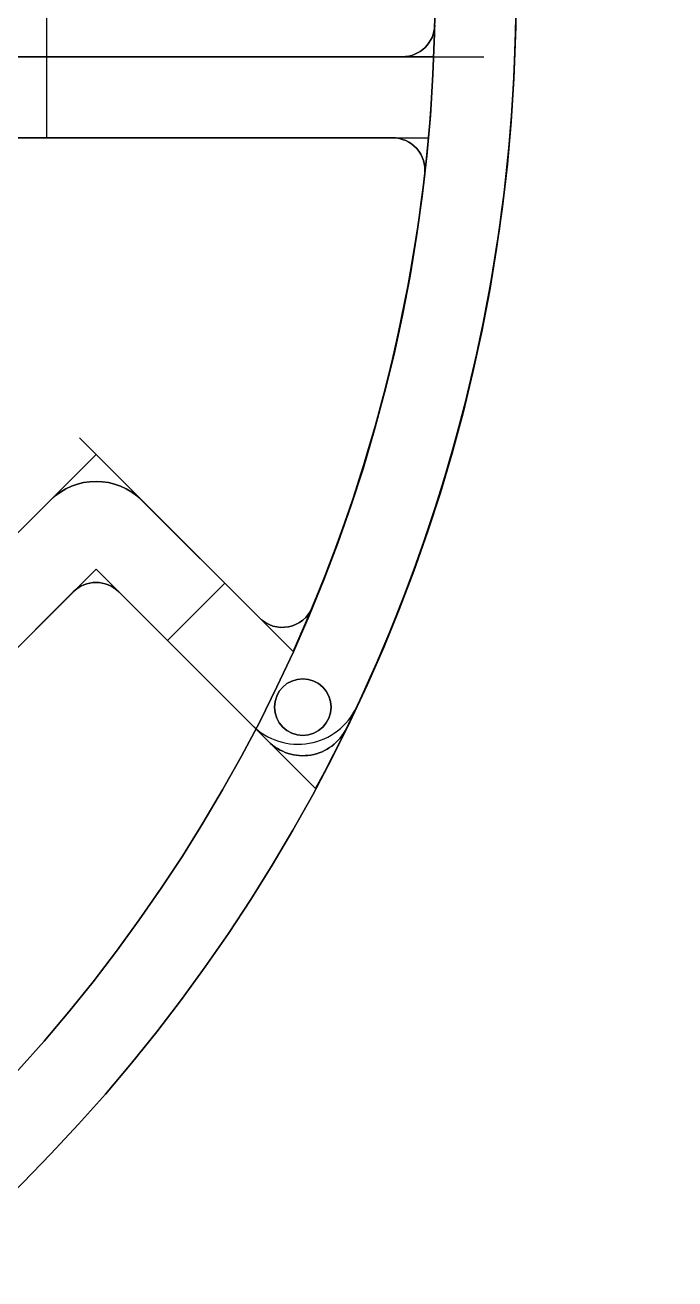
# Model space of a CAD drawing. Header units: centimetres. Extents: x -37.1 to 37.2, y -37.2 to 37.1.
# Drawn here: x 7.37 to 11.38, y -7.95 to -0.2 of the extents above; entities that cross this region are included whole.
import ezdxf

# ---------------------------------------------------------------- set-up
doc = ezdxf.new("R2010")
doc.units = ezdxf.units.CM
doc.header["$MEASUREMENT"] = 0
for name, color, linetype in [('IO基板 v3_Sketch1', 7, 'Continuous'), ('IO基板 v3_Sketch11', 7, 'Continuous'), ('IO基板 v3_Sketch12', 7, 'Continuous'), ('IO基板 v3_Sketch13', 7, 'Continuous'), ('IO基板 v3_Sketch14', 7, 'Continuous'), ('IO基板 v3_Sketch15', 7, 'Continuous'), ('IO基板 v3_Sketch17', 7, 'Continuous'), ('IO基板 v3_Sketch18', 7, 'Continuous'), ('IO基板 v3_Sketch19', 7, 'Continuous'), ('IO基板 v3_Sketch20', 7, 'Continuous'), ('IO基板 v3_Sketch21', 7, 'Continuous'), ('IO基板 v3_Sketch22', 7, 'Continuous'), ('IO基板 v3_Sketch24', 7, 'Continuous'), ('IO基板 v3_Sketch25', 7, 'Continuous'), ('IO基板 v3_Sketch26', 7, 'Continuous'), ('IO基板 v3_Sketch27', 7, 'Continuous'), ('IO基板 v3_Sketch28', 7, 'Continuous'), ('IO基板 v3_Sketch29', 7, 'Continuous'), ('IO基板 v3_Sketch30', 7, 'Continuous'), ('IO基板 v3_Sketch31', 7, 'Continuous'), ('IO基板 v3_Sketch32', 7, 'Continuous'), ('IO基板 v3_Sketch33', 7, 'Continuous'), ('IO基板 v3_Sketch34', 7, 'Continuous'), ('IO基板 v3_Sketch35', 7, 'Continuous'), ('IO基板 v3_Sketch36', 7, 'Continuous'), ('IO基板 v3_Sketch38', 7, 'Continuous'), ('IO基板 v3_Sketch39', 7, 'Continuous'), ('IO基板 v3_Sketch40', 7, 'Continuous'), ('IO基板 v3_Sketch41', 7, 'Continuous'), ('IO基板 v3_Sketch42', 7, 'Continuous'), ('IO基板 v3_Sketch43', 7, 'Continuous'), ('IO基板 v3_Sketch44', 7, 'Continuous'), ('IO基板 v3_Sketch45', 7, 'Continuous'), ('IO基板 v3_Sketch46', 7, 'Continuous'), ('IO基板 v3_Sketch47', 7, 'Continuous'), ('IO基板 v3_Sketch48', 7, 'Continuous'), ('IO基板 v3_Sketch49', 7, 'Continuous'), ('IO基板 v3_Sketch50', 7, 'Continuous'), ('IO基板 v3_Sketch51', 7, 'Continuous'), ('IO基板 v3_Sketch55', 7, 'Continuous'), ('IO基板 v3_Sketch56', 7, 'Continuous'), ('IO基板 v3_Sketch57', 7, 'Continuous'), ('IO基板 v3_Sketch58', 7, 'Continuous'), ('IO基板 v3_Sketch59', 7, 'Continuous'), ('IO基板 v3_Sketch63', 7, 'Continuous'), ('IO基板 v3_Sketch64', 7, 'Continuous'), ('IO基板 v3_Sketch66', 7, 'Continuous'), ('IO基板 v3_Sketch68', 7, 'Continuous'), ('IO基板 v3_Sketch69', 7, 'Continuous'), ('IO基板 v3_Sketch71', 7, 'Continuous')]:
    doc.layers.add(name, color=color, linetype=linetype)

msp = doc.modelspace()

# ---------------------------------------------------------------- linework, layer by layer
at = {"layer": 'IO基板 v3_Sketch1'}
msp.add_circle((0, 0), 10.4, dxfattribs=at)
at = {"layer": 'IO基板 v3_Sketch11'}
for p, q in [((5.6851, -5.6851), (7.8065, -3.5638)), ((7.8065, -3.5638), (9.1626, -4.92))]:
    msp.add_line(p, q, dxfattribs=at)
at = {"layer": 'IO基板 v3_Sketch11', "extrusion": (0, 0, -1)}
msp.add_circle((0, 0), 10.4, dxfattribs=at)
at = {"layer": 'IO基板 v3_Sketch12'}
for p, q in [((3.5638, -7.8065, 0.3), (7.8065, -3.5638, 0.3)), ((7.8065, -3.5638, 0.3), (9.1626, -4.92, 0.3))]:
    msp.add_line(p, q, dxfattribs=at)
msp.add_arc((0, 0, 0.3), 10.4, 331.76587, 13.23413, dxfattribs=at)
at = {"layer": 'IO基板 v3_Sketch13'}
for p, q in [((3.5638, -7.8065, 0.3), (7.8065, -3.5638, 0.3)), ((7.8065, -3.5638, 0.3), (9.1626, -4.92, 0.3))]:
    msp.add_line(p, q, dxfattribs=at)
msp.add_arc((0, 0, 0.3), 10.4, 331.76587, 13.23413, dxfattribs=at)
at = {"layer": 'IO基板 v3_Sketch14'}
for p, q in [((3.5638, -7.8065, 0.3), (7.8065, -3.5638, 0.3)), ((7.8065, -3.5638, 0.3), (9.1626, -4.92, 0.3))]:
    msp.add_line(p, q, dxfattribs=at)
msp.add_arc((0, 0, 0.3), 10.4, 331.76587, 13.23413, dxfattribs=at)
at = {"layer": 'IO基板 v3_Sketch15'}
for p, q in [((3.5638, -7.8065, 0.3), (7.8065, -3.5638, 0.3)), ((7.8065, -3.5638, 0.3), (9.1626, -4.92, 0.3))]:
    msp.add_line(p, q, dxfattribs=at)
msp.add_arc((0, 0, 0.3), 10.4, 331.76587, 13.23413, dxfattribs=at)
at = {"layer": 'IO基板 v3_Sketch17'}
for p, q in [((3.5638, -7.8065, 0.3), (7.8065, -3.5638, 0.3)), ((7.8065, -3.5638, 0.3), (9.1626, -4.92, 0.3))]:
    msp.add_line(p, q, dxfattribs=at)
msp.add_arc((0, 0, 0.3), 10.4, 331.76587, 13.23413, dxfattribs=at)
at = {"layer": 'IO基板 v3_Sketch18'}
for p, q in [((3.5638, -7.8065, 0.3), (7.8065, -3.5638, 0.3)), ((7.8065, -3.5638, 0.3), (9.1626, -4.92, 0.3))]:
    msp.add_line(p, q, dxfattribs=at)
msp.add_circle((0, 0, 0.3), 37.15, dxfattribs=at)
msp.add_arc((0, 0, 0.3), 10.4, 331.76587, 13.23413, dxfattribs=at)
at = {"layer": 'IO基板 v3_Sketch19'}
for p, q in [((3.5638, -7.8065, 0.3), (7.8065, -3.5638, 0.3)), ((7.8065, -3.5638, 0.3), (9.1626, -4.92, 0.3))]:
    msp.add_line(p, q, dxfattribs=at)
msp.add_arc((0, 0, 0.3), 10.4, 331.76587, 13.23413, dxfattribs=at)
at = {"layer": 'IO基板 v3_Sketch20'}
for p, q in [((3.5638, -7.8065, 0.3), (7.8065, -3.5638, 0.3)), ((7.8065, -3.5638, 0.3), (9.1626, -4.92, 0.3))]:
    msp.add_line(p, q, dxfattribs=at)
msp.add_arc((0, 0, 0.3), 10.4, 331.76587, 13.23413, dxfattribs=at)
at = {"layer": 'IO基板 v3_Sketch21'}
for p, q in [((3.5638, -7.8065, 0.3), (7.8065, -3.5638, 0.3)), ((7.8065, -3.5638, 0.3), (9.1626, -4.92, 0.3))]:
    msp.add_line(p, q, dxfattribs=at)
msp.add_arc((0, 0, 0.3), 10.4, 331.76587, 13.23413, dxfattribs=at)
at = {"layer": 'IO基板 v3_Sketch22'}
for p, q in [((7.5, 0, 0.3), (7.5, -0.4, 0.3)), ((7.5, -0.4, 0.3), (4.4822, -0.4, 0.3)), ((7.5, -0.4, 0.3), (10.2, -0.4, 0.3)), ((3.5638, -7.8065, 0.3), (7.8065, -3.5638, 0.3)), ((7.8065, -3.5638, 0.3), (9.1626, -4.92, 0.3))]:
    msp.add_line(p, q, dxfattribs=at)
msp.add_circle((0, 0, 0.3), 9.9, dxfattribs=at)
msp.add_arc((0, 0, 0.3), 10.4, 331.76587, 13.23413, dxfattribs=at)
at = {"layer": 'IO基板 v3_Sketch24'}
for p, q in [((9.8919, -0.4, 0.3), (4.4822, -0.4, 0.3)), ((3.5638, -7.8065, 0.3), (7.8065, -3.5638, 0.3)), ((7.8065, -3.5638, 0.3), (9.1626, -4.92, 0.3))]:
    msp.add_line(p, q, dxfattribs=at)
for radius, start, end in [(10.4, 331.76587, 13.23413), (9.9, 357.68439, 2.31561)]:
    msp.add_arc((0, 0, 0.3), radius, start, end, dxfattribs=at)
at = {"layer": 'IO基板 v3_Sketch25'}
for p, q in [((9.8919, -0.4, 0.3), (4.4822, -0.4, 0.3)), ((3.5638, -7.8065, 0.3), (7.8065, -3.5638, 0.3)), ((7.8065, -3.5638, 0.3), (9.1626, -4.92, 0.3))]:
    msp.add_line(p, q, dxfattribs=at)
for radius, start, end in [(10.4, 331.76587, 13.23413), (9.9, 357.68439, 2.31561)]:
    msp.add_arc((0, 0, 0.3), radius, start, end, dxfattribs=at)
at = {"layer": 'IO基板 v3_Sketch26'}
for p, q in [((9.8919, -0.4, 0.3), (4.4822, -0.4, 0.3)), ((3.5638, -7.8065, 0.3), (7.8065, -3.5638, 0.3)), ((7.8065, -3.5638, 0.3), (9.1626, -4.92, 0.3))]:
    msp.add_line(p, q, dxfattribs=at)
for radius, start, end in [(10.4, 331.76587, 13.23413), (9.9, 357.68439, 2.31561)]:
    msp.add_arc((0, 0, 0.3), radius, start, end, dxfattribs=at)
at = {"layer": 'IO基板 v3_Sketch27'}
for p, q in [((9.8919, -0.4, 0.3), (4.4822, -0.4, 0.3)), ((3.5638, -7.8065, 0.3), (7.8065, -3.5638, 0.3)), ((7.8065, -3.5638, 0.3), (9.1626, -4.92, 0.3))]:
    msp.add_line(p, q, dxfattribs=at)
msp.add_circle((0, 0, 0.3), 9.9, dxfattribs=at)
for radius, start, end in [(10.4, 331.76587, 13.23413), (9.9, 357.68439, 2.31561)]:
    msp.add_arc((0, 0, 0.3), radius, start, end, dxfattribs=at)
at = {"layer": 'IO基板 v3_Sketch28'}
for p, q in [((9.8919, -0.4, 0.3), (4.4822, -0.4, 0.3)), ((7.5, -0.4, 0.3), (7.5, -0.9, 0.3)), ((7.5, -0.9, 0.3), (4.9183, -0.9, 0.3)), ((7.5, -0.9, 0.3), (9.859, -0.9, 0.3)), ((8.6017, -3.6519, 0.3), (7.7034, -2.7536, 0.3)), ((6.1624, -4.5007, 0.3), (7.799, -2.8642, 0.3)), ((7.799, -2.8642, 0.3), (7.8065, -2.8567, 0.3)), ((3.5638, -7.8065, 0.3), (7.8065, -3.5638, 0.3)), ((7.8065, -3.5638, 0.3), (9.1626, -4.92, 0.3)), ((8.2481, -4.0055, 0.3), (8.6017, -3.6519, 0.3)), ((8.6017, -3.6519, 0.3), (9.0232, -4.0734, 0.3))]:
    msp.add_line(p, q, dxfattribs=at)
msp.add_circle((0, 0, 0.3), 9.9, dxfattribs=at)
for radius, start, end in [(10.4, 331.76587, 13.23413), (9.9, 357.68439, 2.31561)]:
    msp.add_arc((0, 0, 0.3), radius, start, end, dxfattribs=at)
at = {"layer": 'IO基板 v3_Sketch29'}
for p, q in [((9.8919, -0.4, 0.3), (4.4822, -0.4, 0.3)), ((4.9183, -0.9, 0.3), (9.859, -0.9, 0.3)), ((7.8065, -2.8567, 0.3), (6.516, -4.1472, 0.3)), ((9.0232, -4.0734, 0.3), (7.8065, -2.8567, 0.3)), ((3.5638, -7.8065, 0.3), (7.8065, -3.5638, 0.3)), ((7.8065, -3.5638, 0.3), (9.1626, -4.92, 0.3))]:
    msp.add_line(p, q, dxfattribs=at)
for radius, start, end in [(10.4, 331.76587, 13.23413), (9.9, 357.68439, 2.31561), (9.9, 335.70371, 354.78409)]:
    msp.add_arc((0, 0, 0.3), radius, start, end, dxfattribs=at)
at = {"layer": 'IO基板 v3_Sketch30'}
for p, q in [((9.6979, -0.4, 0.3), (4.6615, -0.4, 0.3)), ((5.0823, -0.9, 0.3), (9.6374, -0.9, 0.3)), ((7.5236, -3.1396, 0.3), (6.6574, -4.0058, 0.3)), ((8.8152, -3.8655, 0.3), (8.0893, -3.1396, 0.3)), ((3.7052, -7.665, 0.3), (7.665, -3.7052, 0.3)), ((7.9479, -3.7052, 0.3), (8.7711, -4.5285, 0.3))]:
    msp.add_line(p, q, dxfattribs=at)
for centre, radius, start, end in [((0, 0, 0.3), 10.4, 334.87687, 10.12313), ((9.6979, -0.2, 0.3), 0.2, 270, 358.81856), ((9.6374, -1.1, 0.3), 0.2, 353.48853, 90), ((0, 0, 0.3), 9.9, 337.42311, 353.48853), ((7.8065, -3.4224, 0.3), 0.4, 45, 135), ((7.8065, -3.8467, 0.3), 0.2, 45, 135), ((8.9566, -3.7241, 0.3), 0.2, 225, 337.42311), ((9.054, -4.2456, 0.3), 0.4, 225, 334.87687)]:
    msp.add_arc(centre, radius, start, end, dxfattribs=at)
at = {"layer": 'IO基板 v3_Sketch31'}
for p, q in [((9.6979, -0.4, 0.3), (4.6615, -0.4, 0.3)), ((5.0823, -0.9, 0.3), (9.6374, -0.9, 0.3)), ((7.5236, -3.1396, 0.3), (6.6574, -4.0058, 0.3)), ((8.8152, -3.8655, 0.3), (8.0893, -3.1396, 0.3)), ((3.7052, -7.665, 0.3), (7.665, -3.7052, 0.3)), ((7.9479, -3.7052, 0.3), (8.8711, -4.6285, 0.3))]:
    msp.add_line(p, q, dxfattribs=at)
msp.add_circle((9.0833, -4.4164, 0.3), 0.175, dxfattribs=at)
for centre, radius, start, end in [((0, 0, 0.3), 10.4, 334.07058, 10.92942), ((9.6979, -0.2, 0.3), 0.2, 270, 358.81856), ((9.6374, -1.1, 0.3), 0.2, 353.48853, 90), ((0, 0, 0.3), 9.9, 337.42311, 353.48853), ((7.8065, -3.4224, 0.3), 0.4, 45, 135), ((7.8065, -3.8467, 0.3), 0.2, 45, 135), ((8.9566, -3.7241, 0.3), 0.2, 225, 337.42311), ((9.0833, -4.4164, 0.3), 0.3, 225, 334.07058)]:
    msp.add_arc(centre, radius, start, end, dxfattribs=at)
at = {"layer": 'IO基板 v3_Sketch32'}
for p, q in [((9.6979, -0.4, 0.3), (4.6615, -0.4, 0.3)), ((5.0823, -0.9, 0.3), (9.6374, -0.9, 0.3)), ((7.5236, -3.1396, 0.3), (6.6574, -4.0058, 0.3)), ((8.8152, -3.8655, 0.3), (8.0893, -3.1396, 0.3)), ((3.7052, -7.665, 0.3), (7.665, -3.7052, 0.3)), ((7.9479, -3.7052, 0.3), (8.8711, -4.6285, 0.3))]:
    msp.add_line(p, q, dxfattribs=at)
msp.add_circle((9.0833, -4.4164, 0.3), 0.175, dxfattribs=at)
for centre, radius, start, end in [((0, 0, 0.3), 10.4, 334.07058, 10.92942), ((9.6979, -0.2, 0.3), 0.2, 270, 358.81856), ((9.6374, -1.1, 0.3), 0.2, 353.48853, 90), ((0, 0, 0.3), 9.9, 337.42311, 353.48853), ((7.8065, -3.4224, 0.3), 0.4, 45, 135), ((7.8065, -3.8467, 0.3), 0.2, 45, 135), ((8.9566, -3.7241, 0.3), 0.2, 225, 337.42311), ((9.0833, -4.4164, 0.3), 0.3, 225, 334.07058)]:
    msp.add_arc(centre, radius, start, end, dxfattribs=at)
at = {"layer": 'IO基板 v3_Sketch33'}
for p, q in [((9.6979, -0.4, 0.3), (4.6615, -0.4, 0.3)), ((5.0823, -0.9, 0.3), (9.6374, -0.9, 0.3)), ((7.5236, -3.1396, 0.3), (6.516, -4.1472, 0.3)), ((8.8152, -3.8655, 0.3), (8.0893, -3.1396, 0.3)), ((3.7052, -7.665, 0.3), (7.665, -3.7052, 0.3)), ((7.9479, -3.7052, 0.3), (8.8711, -4.6285, 0.3))]:
    msp.add_line(p, q, dxfattribs=at)
msp.add_circle((9.0833, -4.4164, 0.3), 0.175, dxfattribs=at)
for centre, radius, start, end in [((0, 0, 0.3), 10.4, 334.07058, 10.92942), ((9.6979, -0.2, 0.3), 0.2, 270, 358.81856), ((9.6374, -1.1, 0.3), 0.2, 353.48853, 90), ((0, 0, 0.3), 9.9, 337.42311, 353.48853), ((7.8065, -3.4224, 0.3), 0.4, 45, 135), ((7.8065, -3.8467, 0.3), 0.2, 45, 135), ((8.9566, -3.7241, 0.3), 0.2, 225, 337.42311), ((9.0833, -4.4164, 0.3), 0.3, 225, 334.07058)]:
    msp.add_arc(centre, radius, start, end, dxfattribs=at)
at = {"layer": 'IO基板 v3_Sketch34'}
for p, q in [((9.6979, -0.4, 0.3), (4.6615, -0.4, 0.3)), ((5.0823, -0.9, 0.3), (9.6374, -0.9, 0.3)), ((7.5236, -3.1396, 0.3), (6.7458, -3.9174, 0.3)), ((8.8152, -3.8655, 0.3), (8.0893, -3.1396, 0.3)), ((3.7052, -7.665, 0.3), (7.665, -3.7052, 0.3)), ((7.9479, -3.7052, 0.3), (8.8711, -4.6285, 0.3))]:
    msp.add_line(p, q, dxfattribs=at)
msp.add_circle((9.0833, -4.4164, 0.3), 0.175, dxfattribs=at)
for centre, radius, start, end in [((0, 0, 0.3), 10.4, 334.07058, 10.92942), ((9.6979, -0.2, 0.3), 0.2, 270, 358.81856), ((9.6374, -1.1, 0.3), 0.2, 353.48853, 90), ((0, 0, 0.3), 9.9, 337.42311, 353.48853), ((7.8065, -3.4224, 0.3), 0.4, 45, 135), ((7.8065, -3.8467, 0.3), 0.2, 45, 135), ((8.9566, -3.7241, 0.3), 0.2, 225, 337.42311), ((9.0833, -4.4164, 0.3), 0.3, 225, 334.07058)]:
    msp.add_arc(centre, radius, start, end, dxfattribs=at)
at = {"layer": 'IO基板 v3_Sketch35'}
for p, q in [((9.6979, -0.4, 0.3), (4.6615, -0.4, 0.3)), ((5.0823, -0.9, 0.3), (9.6374, -0.9, 0.3)), ((7.5236, -3.1396, 0.3), (6.7458, -3.9174, 0.3)), ((8.8152, -3.8655, 0.3), (8.0893, -3.1396, 0.3)), ((3.7052, -7.665, 0.3), (7.665, -3.7052, 0.3)), ((7.9479, -3.7052, 0.3), (8.8711, -4.6285, 0.3))]:
    msp.add_line(p, q, dxfattribs=at)
msp.add_circle((9.0833, -4.4164, 0.3), 0.175, dxfattribs=at)
for centre, radius, start, end in [((0, 0, 0.3), 10.4, 334.07058, 10.92942), ((9.6979, -0.2, 0.3), 0.2, 270, 358.81856), ((9.6374, -1.1, 0.3), 0.2, 353.48853, 90), ((0, 0, 0.3), 9.9, 337.42311, 353.48853), ((7.8065, -3.4224, 0.3), 0.4, 45, 135), ((7.8065, -3.8467, 0.3), 0.2, 45, 135), ((8.9566, -3.7241, 0.3), 0.2, 225, 337.42311), ((9.0833, -4.4164, 0.3), 0.3, 225, 334.07058)]:
    msp.add_arc(centre, radius, start, end, dxfattribs=at)
at = {"layer": 'IO基板 v3_Sketch36'}
for p, q in [((9.6979, -0.4, 0.3), (4.6615, -0.4, 0.3)), ((5.0823, -0.9, 0.3), (9.6374, -0.9, 0.3)), ((7.5236, -3.1396, 0.3), (6.7458, -3.9174, 0.3)), ((8.8152, -3.8655, 0.3), (8.0893, -3.1396, 0.3)), ((3.7052, -7.665, 0.3), (7.665, -3.7052, 0.3)), ((7.9479, -3.7052, 0.3), (8.8711, -4.6285, 0.3))]:
    msp.add_line(p, q, dxfattribs=at)
msp.add_circle((9.0833, -4.4164, 0.3), 0.175, dxfattribs=at)
for centre, radius, start, end in [((0, 0, 0.3), 10.4, 334.07058, 10.92942), ((9.6979, -0.2, 0.3), 0.2, 270, 358.81856), ((9.6374, -1.1, 0.3), 0.2, 353.48853, 90), ((0, 0, 0.3), 9.9, 337.42311, 353.48853), ((7.8065, -3.4224, 0.3), 0.4, 45, 135), ((7.8065, -3.8467, 0.3), 0.2, 45, 135), ((8.9566, -3.7241, 0.3), 0.2, 225, 337.42311), ((9.0833, -4.4164, 0.3), 0.3, 225, 334.07058)]:
    msp.add_arc(centre, radius, start, end, dxfattribs=at)
at = {"layer": 'IO基板 v3_Sketch38'}
for p, q in [((4.6615, -0.4, 0.15), (9.6979, -0.4, 0.15)), ((9.6374, -0.9, 0.15), (5.0823, -0.9, 0.15)), ((6.7458, -3.9174, 0.15), (7.5236, -3.1396, 0.15)), ((8.0893, -3.1396, 0.15), (8.8152, -3.8655, 0.15)), ((7.665, -3.7052, 0.15), (3.7052, -7.665, 0.15)), ((8.8711, -4.6285, 0.15), (7.9479, -3.7052, 0.15))]:
    msp.add_line(p, q, dxfattribs=at)
at = {"layer": 'IO基板 v3_Sketch38', "extrusion": (-1e-16, 0, -1)}
msp.add_circle((-9.0833, -4.4164, -0.15), 0.175, dxfattribs=at)
for centre, radius, start, end in [((0, 0, -0.15), 10.4, 169.07058, 205.92942), ((-9.6979, -0.2, -0.15), 0.2, 181.18144, 270), ((-9.6374, -1.1, -0.15), 0.2, 90, 186.51147), ((0, 0, -0.15), 9.9, 186.51147, 202.57689), ((-7.8065, -3.4224, -0.15), 0.4, 45, 135), ((-7.8065, -3.8467, -0.15), 0.2, 45, 135), ((-8.9566, -3.7241, -0.15), 0.2, 202.57689, 315), ((-9.0833, -4.4164, -0.15), 0.3, 205.92942, 315)]:
    msp.add_arc(centre, radius, start, end, dxfattribs=at)
at = {"layer": 'IO基板 v3_Sketch39'}
for p, q in [((9.6979, -0.4, 0.3), (4.6615, -0.4, 0.3)), ((5.0823, -0.9, 0.3), (9.6374, -0.9, 0.3)), ((7.5236, -3.1396, 0.3), (6.7458, -3.9174, 0.3)), ((8.8152, -3.8655, 0.3), (8.0893, -3.1396, 0.3)), ((3.7052, -7.665, 0.3), (7.665, -3.7052, 0.3)), ((7.9479, -3.7052, 0.3), (8.8711, -4.6285, 0.3))]:
    msp.add_line(p, q, dxfattribs=at)
msp.add_circle((9.0833, -4.4164, 0.3), 0.175, dxfattribs=at)
for centre, radius, start, end in [((0, 0, 0.3), 10.4, 334.07058, 10.92942), ((9.6979, -0.2, 0.3), 0.2, 270, 358.81856), ((9.6374, -1.1, 0.3), 0.2, 353.48853, 90), ((0, 0, 0.3), 9.9, 337.42311, 353.48853), ((7.8065, -3.4224, 0.3), 0.4, 45, 135), ((7.8065, -3.8467, 0.3), 0.2, 45, 135), ((8.9566, -3.7241, 0.3), 0.2, 225, 337.42311), ((9.0833, -4.4164, 0.3), 0.3, 225, 334.07058)]:
    msp.add_arc(centre, radius, start, end, dxfattribs=at)
at = {"layer": 'IO基板 v3_Sketch40'}
for p, q in [((9.6979, -0.4, 0.3), (4.6615, -0.4, 0.3)), ((5.0823, -0.9, 0.3), (9.6374, -0.9, 0.3)), ((7.5236, -3.1396, 0.3), (6.7458, -3.9174, 0.3)), ((8.8152, -3.8655, 0.3), (8.0893, -3.1396, 0.3)), ((3.7052, -7.665, 0.3), (7.665, -3.7052, 0.3)), ((7.9479, -3.7052, 0.3), (8.8711, -4.6285, 0.3))]:
    msp.add_line(p, q, dxfattribs=at)
msp.add_circle((9.0833, -4.4164, 0.3), 0.175, dxfattribs=at)
for centre, radius, start, end in [((0, 0, 0.3), 10.4, 334.07058, 10.92942), ((9.6979, -0.2, 0.3), 0.2, 270, 358.81856), ((9.6374, -1.1, 0.3), 0.2, 353.48853, 90), ((0, 0, 0.3), 9.9, 337.42311, 353.48853), ((7.8065, -3.4224, 0.3), 0.4, 45, 135), ((7.8065, -3.8467, 0.3), 0.2, 45, 135), ((8.9566, -3.7241, 0.3), 0.2, 225, 337.42311), ((9.0833, -4.4164, 0.3), 0.3, 225, 334.07058)]:
    msp.add_arc(centre, radius, start, end, dxfattribs=at)
at = {"layer": 'IO基板 v3_Sketch41'}
for p, q in [((9.6979, -0.4, 0.3), (4.6615, -0.4, 0.3)), ((5.0823, -0.9, 0.3), (9.6374, -0.9, 0.3)), ((7.5236, -3.1396, 0.3), (6.7458, -3.9174, 0.3)), ((8.8152, -3.8655, 0.3), (8.0893, -3.1396, 0.3)), ((3.7052, -7.665, 0.3), (7.665, -3.7052, 0.3)), ((7.9479, -3.7052, 0.3), (8.8711, -4.6285, 0.3))]:
    msp.add_line(p, q, dxfattribs=at)
msp.add_circle((9.0833, -4.4164, 0.3), 0.175, dxfattribs=at)
for centre, radius, start, end in [((0, 0, 0.3), 10.4, 334.07058, 10.92942), ((9.6979, -0.2, 0.3), 0.2, 270, 358.81856), ((9.6374, -1.1, 0.3), 0.2, 353.48853, 90), ((0, 0, 0.3), 9.9, 337.42311, 353.48853), ((7.8065, -3.4224, 0.3), 0.4, 45, 135), ((7.8065, -3.8467, 0.3), 0.2, 45, 135), ((8.9566, -3.7241, 0.3), 0.2, 225, 337.42311), ((9.0833, -4.4164, 0.3), 0.3, 225, 334.07058)]:
    msp.add_arc(centre, radius, start, end, dxfattribs=at)
at = {"layer": 'IO基板 v3_Sketch42'}
for p, q in [((9.6979, -0.4, 0.3), (4.6615, -0.4, 0.3)), ((5.0823, -0.9, 0.3), (9.6374, -0.9, 0.3)), ((7.5236, -3.1396, 0.3), (6.7458, -3.9174, 0.3)), ((8.8152, -3.8655, 0.3), (8.0893, -3.1396, 0.3)), ((3.7052, -7.665, 0.3), (7.665, -3.7052, 0.3)), ((7.9479, -3.7052, 0.3), (8.8711, -4.6285, 0.3))]:
    msp.add_line(p, q, dxfattribs=at)
msp.add_circle((9.0833, -4.4164, 0.3), 0.175, dxfattribs=at)
for centre, radius, start, end in [((0, 0, 0.3), 10.4, 334.07058, 10.92942), ((9.6979, -0.2, 0.3), 0.2, 270, 358.81856), ((9.6374, -1.1, 0.3), 0.2, 353.48853, 90), ((0, 0, 0.3), 9.9, 337.42311, 353.48853), ((7.8065, -3.4224, 0.3), 0.4, 45, 135), ((7.8065, -3.8467, 0.3), 0.2, 45, 135), ((8.9566, -3.7241, 0.3), 0.2, 225, 337.42311), ((9.0833, -4.4164, 0.3), 0.3, 225, 334.07058)]:
    msp.add_arc(centre, radius, start, end, dxfattribs=at)
at = {"layer": 'IO基板 v3_Sketch43'}
for p, q in [((9.6979, -0.4, 0.3), (4.6615, -0.4, 0.3)), ((5.0823, -0.9, 0.3), (9.6374, -0.9, 0.3)), ((7.5236, -3.1396, 0.3), (6.7458, -3.9174, 0.3)), ((8.8152, -3.8655, 0.3), (8.0893, -3.1396, 0.3)), ((3.7052, -7.665, 0.3), (7.665, -3.7052, 0.3)), ((7.9479, -3.7052, 0.3), (8.8711, -4.6285, 0.3))]:
    msp.add_line(p, q, dxfattribs=at)
for centre, radius in [((0, 0, 0.3), 9.9), ((9.0833, -4.4164, 0.3), 0.175)]:
    msp.add_circle(centre, radius, dxfattribs=at)
for centre, radius, start, end in [((0, 0, 0.3), 10.4, 334.07058, 10.92942), ((9.6979, -0.2, 0.3), 0.2, 270, 358.81856), ((9.6374, -1.1, 0.3), 0.2, 353.48853, 90), ((0, 0, 0.3), 9.9, 337.42311, 353.48853), ((7.8065, -3.4224, 0.3), 0.4, 45, 135), ((7.8065, -3.8467, 0.3), 0.2, 45, 135), ((8.9566, -3.7241, 0.3), 0.2, 225, 337.42311), ((9.0833, -4.4164, 0.3), 0.3, 225, 334.07058)]:
    msp.add_arc(centre, radius, start, end, dxfattribs=at)
at = {"layer": 'IO基板 v3_Sketch44'}
for p, q in [((7.5236, -3.1396, 0.3), (6.7458, -3.9174, 0.3)), ((8.8152, -3.8655, 0.3), (8.0893, -3.1396, 0.3)), ((3.7052, -7.665, 0.3), (7.665, -3.7052, 0.3)), ((7.9479, -3.7052, 0.3), (8.8711, -4.6285, 0.3))]:
    msp.add_line(p, q, dxfattribs=at)
msp.add_circle((9.0833, -4.4164, 0.3), 0.175, dxfattribs=at)
for centre, radius, start, end in [((0, 0, 0.3), 10.4, 334.07058, 10.92942), ((0, 0, 0.3), 9.9, 353.48853, 358.81856), ((0, 0, 0.3), 9.9, 337.42311, 353.48853), ((7.8065, -3.4224, 0.3), 0.4, 45, 135), ((7.8065, -3.8467, 0.3), 0.2, 45, 135), ((8.9566, -3.7241, 0.3), 0.2, 225, 337.42311), ((9.0833, -4.4164, 0.3), 0.3, 225, 334.07058)]:
    msp.add_arc(centre, radius, start, end, dxfattribs=at)
at = {"layer": 'IO基板 v3_Sketch45'}
for p, q in [((7.5236, -3.1396, 0.3), (6.7458, -3.9174, 0.3)), ((8.8152, -3.8655, 0.3), (8.0893, -3.1396, 0.3)), ((3.7052, -7.665, 0.3), (7.665, -3.7052, 0.3)), ((7.9479, -3.7052, 0.3), (8.8711, -4.6285, 0.3))]:
    msp.add_line(p, q, dxfattribs=at)
msp.add_circle((9.0833, -4.4164, 0.3), 0.175, dxfattribs=at)
for centre, radius, start, end in [((0, 0, 0.3), 10.4, 334.07058, 10.92942), ((0, 0, 0.3), 9.9, 353.48853, 358.81856), ((0, 0, 0.3), 9.9, 337.42311, 353.48853), ((7.8065, -3.4224, 0.3), 0.4, 45, 135), ((7.8065, -3.8467, 0.3), 0.2, 45, 135), ((8.9566, -3.7241, 0.3), 0.2, 225, 337.42311), ((9.0833, -4.4164, 0.3), 0.3, 225, 334.07058)]:
    msp.add_arc(centre, radius, start, end, dxfattribs=at)
at = {"layer": 'IO基板 v3_Sketch46'}
for p, q in [((7.5236, -3.1396, 0.3), (6.7458, -3.9174, 0.3)), ((8.8152, -3.8655, 0.3), (8.0893, -3.1396, 0.3)), ((3.7052, -7.665, 0.3), (7.665, -3.7052, 0.3)), ((7.9479, -3.7052, 0.3), (8.8711, -4.6285, 0.3))]:
    msp.add_line(p, q, dxfattribs=at)
msp.add_circle((9.0833, -4.4164, 0.3), 0.175, dxfattribs=at)
for centre, radius, start, end in [((0, 0, 0.3), 10.4, 334.07058, 10.92942), ((0, 0, 0.3), 9.9, 353.48853, 358.81856), ((0, 0, 0.3), 9.9, 337.42311, 353.48853), ((7.8065, -3.4224, 0.3), 0.4, 45, 135), ((7.8065, -3.8467, 0.3), 0.2, 45, 135), ((8.9566, -3.7241, 0.3), 0.2, 225, 337.42311), ((9.0833, -4.4164, 0.3), 0.3, 225, 334.07058)]:
    msp.add_arc(centre, radius, start, end, dxfattribs=at)
at = {"layer": 'IO基板 v3_Sketch47'}
for p, q in [((7.5236, -3.1396, 0.3), (6.7458, -3.9174, 0.3)), ((8.8152, -3.8655, 0.3), (8.0893, -3.1396, 0.3)), ((3.7052, -7.665, 0.3), (7.665, -3.7052, 0.3)), ((7.9479, -3.7052, 0.3), (8.8711, -4.6285, 0.3))]:
    msp.add_line(p, q, dxfattribs=at)
msp.add_circle((9.0833, -4.4164, 0.3), 0.175, dxfattribs=at)
for centre, radius, start, end in [((0, 0, 0.3), 10.4, 334.07058, 10.92942), ((0, 0, 0.3), 9.9, 353.48853, 358.81856), ((0, 0, 0.3), 9.9, 337.42311, 353.48853), ((7.8065, -3.4224, 0.3), 0.4, 45, 135), ((7.8065, -3.8467, 0.3), 0.2, 45, 135), ((8.9566, -3.7241, 0.3), 0.2, 225, 337.42311), ((9.0833, -4.4164, 0.3), 0.3, 225, 334.07058)]:
    msp.add_arc(centre, radius, start, end, dxfattribs=at)
at = {"layer": 'IO基板 v3_Sketch48'}
for p, q in [((7.5236, -3.1396, 0.3), (6.7458, -3.9174, 0.3)), ((8.8152, -3.8655, 0.3), (8.0893, -3.1396, 0.3)), ((3.7052, -7.665, 0.3), (7.665, -3.7052, 0.3)), ((7.9479, -3.7052, 0.3), (8.8711, -4.6285, 0.3))]:
    msp.add_line(p, q, dxfattribs=at)
msp.add_circle((9.0833, -4.4164, 0.3), 0.175, dxfattribs=at)
for centre, radius, start, end in [((0, 0, 0.3), 10.4, 334.07058, 10.92942), ((0, 0, 0.3), 9.9, 353.48853, 358.81856), ((0, 0, 0.3), 9.9, 337.42311, 353.48853), ((7.8065, -3.4224, 0.3), 0.4, 45, 135), ((7.8065, -3.8467, 0.3), 0.2, 45, 135), ((8.9566, -3.7241, 0.3), 0.2, 225, 337.42311), ((9.0833, -4.4164, 0.3), 0.3, 225, 334.07058)]:
    msp.add_arc(centre, radius, start, end, dxfattribs=at)
at = {"layer": 'IO基板 v3_Sketch49'}
for p, q in [((7.5236, -3.1396, 0.3), (6.7458, -3.9174, 0.3)), ((8.8152, -3.8655, 0.3), (8.0893, -3.1396, 0.3)), ((3.7052, -7.665, 0.3), (7.665, -3.7052, 0.3)), ((7.9479, -3.7052, 0.3), (8.8711, -4.6285, 0.3))]:
    msp.add_line(p, q, dxfattribs=at)
msp.add_circle((9.0833, -4.4164, 0.3), 0.175, dxfattribs=at)
for centre, radius, start, end in [((0, 0, 0.3), 10.4, 334.07058, 10.92942), ((0, 0, 0.3), 9.9, 353.48853, 358.81856), ((0, 0, 0.3), 9.9, 337.42311, 353.48853), ((7.8065, -3.4224, 0.3), 0.4, 45, 135), ((7.8065, -3.8467, 0.3), 0.2, 45, 135), ((8.9566, -3.7241, 0.3), 0.2, 225, 337.42311), ((9.0833, -4.4164, 0.3), 0.3, 225, 334.07058)]:
    msp.add_arc(centre, radius, start, end, dxfattribs=at)
at = {"layer": 'IO基板 v3_Sketch50'}
for p, q in [((7.5236, -3.1396, 0.3), (6.7458, -3.9174, 0.3)), ((8.8152, -3.8655, 0.3), (8.0893, -3.1396, 0.3)), ((3.7052, -7.665, 0.3), (7.665, -3.7052, 0.3)), ((7.9479, -3.7052, 0.3), (8.8711, -4.6285, 0.3))]:
    msp.add_line(p, q, dxfattribs=at)
msp.add_circle((9.0833, -4.4164, 0.3), 0.175, dxfattribs=at)
for centre, radius, start, end in [((0, 0, 0.3), 10.4, 334.07058, 10.92942), ((0, 0, 0.3), 9.9, 353.48853, 358.81856), ((0, 0, 0.3), 9.9, 337.42311, 353.48853), ((7.8065, -3.4224, 0.3), 0.4, 45, 135), ((7.8065, -3.8467, 0.3), 0.2, 45, 135), ((8.9566, -3.7241, 0.3), 0.2, 225, 337.42311), ((9.0833, -4.4164, 0.3), 0.3, 225, 334.07058)]:
    msp.add_arc(centre, radius, start, end, dxfattribs=at)
at = {"layer": 'IO基板 v3_Sketch51'}
for p, q in [((7.5236, -3.1396, 0.3), (6.7458, -3.9174, 0.3)), ((8.8152, -3.8655, 0.3), (8.0893, -3.1396, 0.3)), ((3.7052, -7.665, 0.3), (7.665, -3.7052, 0.3)), ((7.9479, -3.7052, 0.3), (8.8711, -4.6285, 0.3))]:
    msp.add_line(p, q, dxfattribs=at)
msp.add_circle((9.0833, -4.4164, 0.3), 0.175, dxfattribs=at)
for centre, radius, start, end in [((0, 0, 0.3), 10.4, 334.07058, 10.92942), ((0, 0, 0.3), 9.9, 353.48853, 358.81856), ((0, 0, 0.3), 9.9, 337.42311, 353.48853), ((7.8065, -3.4224, 0.3), 0.4, 45, 135), ((7.8065, -3.8467, 0.3), 0.2, 45, 135), ((8.9566, -3.7241, 0.3), 0.2, 225, 337.42311), ((9.0833, -4.4164, 0.3), 0.3, 225, 334.07058)]:
    msp.add_arc(centre, radius, start, end, dxfattribs=at)
at = {"layer": 'IO基板 v3_Sketch55'}
for p, q in [((7.5236, -3.1396, 0.3), (6.7458, -3.9174, 0.3)), ((8.8152, -3.8655, 0.3), (8.0893, -3.1396, 0.3)), ((3.7052, -7.665, 0.3), (7.665, -3.7052, 0.3)), ((7.9479, -3.7052, 0.3), (8.8711, -4.6285, 0.3))]:
    msp.add_line(p, q, dxfattribs=at)
msp.add_circle((9.0833, -4.4164, 0.3), 0.175, dxfattribs=at)
for centre, radius, start, end in [((0, 0, 0.3), 10.4, 334.07058, 10.92942), ((0, 0, 0.3), 9.9, 353.48853, 358.81856), ((0, 0, 0.3), 9.9, 337.42311, 353.48853), ((7.8065, -3.4224, 0.3), 0.4, 45, 135), ((7.8065, -3.8467, 0.3), 0.2, 45, 135), ((8.9566, -3.7241, 0.3), 0.2, 225, 337.42311), ((9.0833, -4.4164, 0.3), 0.3, 225, 334.07058)]:
    msp.add_arc(centre, radius, start, end, dxfattribs=at)
at = {"layer": 'IO基板 v3_Sketch56'}
for p, q in [((7.5236, -3.1396, 0.3), (6.7458, -3.9174, 0.3)), ((8.8152, -3.8655, 0.3), (8.0893, -3.1396, 0.3)), ((3.7052, -7.665, 0.3), (7.665, -3.7052, 0.3)), ((7.9479, -3.7052, 0.3), (8.8711, -4.6285, 0.3))]:
    msp.add_line(p, q, dxfattribs=at)
msp.add_circle((9.0833, -4.4164, 0.3), 0.175, dxfattribs=at)
for centre, radius, start, end in [((0, 0, 0.3), 10.4, 334.07058, 10.92942), ((0, 0, 0.3), 9.9, 353.48853, 358.81856), ((0, 0, 0.3), 9.9, 337.42311, 353.48853), ((7.8065, -3.4224, 0.3), 0.4, 45, 135), ((7.8065, -3.8467, 0.3), 0.2, 45, 135), ((8.9566, -3.7241, 0.3), 0.2, 225, 337.42311), ((9.0833, -4.4164, 0.3), 0.3, 225, 334.07058)]:
    msp.add_arc(centre, radius, start, end, dxfattribs=at)
at = {"layer": 'IO基板 v3_Sketch57'}
for p, q in [((7.5236, -3.1396, 0.3), (6.7458, -3.9174, 0.3)), ((8.8152, -3.8655, 0.3), (8.0893, -3.1396, 0.3)), ((3.7052, -7.665, 0.3), (7.665, -3.7052, 0.3)), ((7.9479, -3.7052, 0.3), (8.8711, -4.6285, 0.3))]:
    msp.add_line(p, q, dxfattribs=at)
msp.add_circle((9.0833, -4.4164, 0.3), 0.175, dxfattribs=at)
for centre, radius, start, end in [((0, 0, 0.3), 10.4, 334.07058, 10.92942), ((0, 0, 0.3), 9.9, 353.48853, 358.81856), ((0, 0, 0.3), 9.9, 337.42311, 353.48853), ((7.8065, -3.4224, 0.3), 0.4, 45, 135), ((7.8065, -3.8467, 0.3), 0.2, 45, 135), ((8.9566, -3.7241, 0.3), 0.2, 225, 337.42311), ((9.0833, -4.4164, 0.3), 0.3, 225, 334.07058)]:
    msp.add_arc(centre, radius, start, end, dxfattribs=at)
at = {"layer": 'IO基板 v3_Sketch58'}
for p, q in [((7.5236, -3.1396, 0.3), (6.7458, -3.9174, 0.3)), ((8.8152, -3.8655, 0.3), (8.0893, -3.1396, 0.3)), ((3.7052, -7.665, 0.3), (7.665, -3.7052, 0.3)), ((7.9479, -3.7052, 0.3), (8.8711, -4.6285, 0.3))]:
    msp.add_line(p, q, dxfattribs=at)
msp.add_circle((9.0833, -4.4164, 0.3), 0.175, dxfattribs=at)
for centre, radius, start, end in [((0, 0, 0.3), 10.4, 334.07058, 10.92942), ((0, 0, 0.3), 9.9, 353.48853, 358.81856), ((0, 0, 0.3), 9.9, 337.42311, 353.48853), ((7.8065, -3.4224, 0.3), 0.4, 45, 135), ((7.8065, -3.8467, 0.3), 0.2, 45, 135), ((8.9566, -3.7241, 0.3), 0.2, 225, 337.42311), ((9.0833, -4.4164, 0.3), 0.3, 225, 334.07058)]:
    msp.add_arc(centre, radius, start, end, dxfattribs=at)
at = {"layer": 'IO基板 v3_Sketch59'}
for p, q in [((7.5236, -3.1396, 0.3), (6.7458, -3.9174, 0.3)), ((8.8152, -3.8655, 0.3), (8.0893, -3.1396, 0.3)), ((3.7052, -7.665, 0.3), (7.665, -3.7052, 0.3)), ((7.9479, -3.7052, 0.3), (8.8711, -4.6285, 0.3))]:
    msp.add_line(p, q, dxfattribs=at)
for centre, radius in [((0, 0, 0.3), 9.9), ((9.0833, -4.4164, 0.3), 0.175)]:
    msp.add_circle(centre, radius, dxfattribs=at)
for centre, radius, start, end in [((0, 0, 0.3), 10.4, 334.07058, 10.92942), ((0, 0, 0.3), 9.9, 353.48853, 358.81856), ((0, 0, 0.3), 9.9, 337.42311, 353.48853), ((7.8065, -3.4224, 0.3), 0.4, 45, 135), ((7.8065, -3.8467, 0.3), 0.2, 45, 135), ((8.9566, -3.7241, 0.3), 0.2, 225, 337.42311), ((9.0833, -4.4164, 0.3), 0.3, 225, 334.07058)]:
    msp.add_arc(centre, radius, start, end, dxfattribs=at)
at = {"layer": 'IO基板 v3_Sketch63'}
msp.add_circle((0, 0, 0.46), 9.9, dxfattribs=at)
at = {"layer": 'IO基板 v3_Sketch64', "extrusion": (-1e-16, 0, -1)}
msp.add_circle((0, 0, -0.3), 9.9, dxfattribs=at)
at = {"layer": 'IO基板 v3_Sketch66'}
msp.add_circle((0, 0, 1.46), 9.9, dxfattribs=at)
at = {"layer": 'IO基板 v3_Sketch68'}
msp.add_circle((0, 0, 1.46), 9.9, dxfattribs=at)
at = {"layer": 'IO基板 v3_Sketch69'}
for p, q in [((7.5236, -3.1396, 0.3), (6.7458, -3.9174, 0.3)), ((8.8152, -3.8655, 0.3), (8.0893, -3.1396, 0.3)), ((3.7052, -7.665, 0.3), (7.665, -3.7052, 0.3)), ((7.9479, -3.7052, 0.3), (8.8711, -4.6285, 0.3))]:
    msp.add_line(p, q, dxfattribs=at)
msp.add_circle((9.0833, -4.4164, 0.3), 0.175, dxfattribs=at)
for centre, radius, start, end in [((0, 0, 0.3), 10.4, 334.07058, 10.92942), ((0, 0, 0.3), 9.9, 353.48853, 358.81856), ((0, 0, 0.3), 9.9, 337.42311, 353.48853), ((7.8065, -3.4224, 0.3), 0.4, 45, 135), ((7.8065, -3.8467, 0.3), 0.2, 45, 135), ((8.9566, -3.7241, 0.3), 0.2, 225, 337.42311), ((9.0833, -4.4164, 0.3), 0.3, 225, 334.07058)]:
    msp.add_arc(centre, radius, start, end, dxfattribs=at)
at = {"layer": 'IO基板 v3_Sketch71'}
for p, q in [((7.5236, -3.1396, 0.3), (6.7458, -3.9174, 0.3)), ((8.8152, -3.8655, 0.3), (8.0893, -3.1396, 0.3)), ((3.7052, -7.665, 0.3), (7.665, -3.7052, 0.3)), ((7.9479, -3.7052, 0.3), (8.8711, -4.6285, 0.3))]:
    msp.add_line(p, q, dxfattribs=at)
msp.add_circle((9.0833, -4.4164, 0.3), 0.175, dxfattribs=at)
for centre, radius, start, end in [((0, 0, 0.3), 10.4, 334.07058, 10.92942), ((0, 0, 0.3), 9.9, 353.48853, 358.81856), ((0, 0, 0.3), 9.9, 337.42311, 353.48853), ((7.8065, -3.4224, 0.3), 0.4, 45, 135), ((7.8065, -3.8467, 0.3), 0.2, 45, 135), ((8.9566, -3.7241, 0.3), 0.2, 225, 337.42311), ((9.0833, -4.4164, 0.3), 0.3, 225, 334.07058)]:
    msp.add_arc(centre, radius, start, end, dxfattribs=at)

doc.saveas('drawing.dxf')
